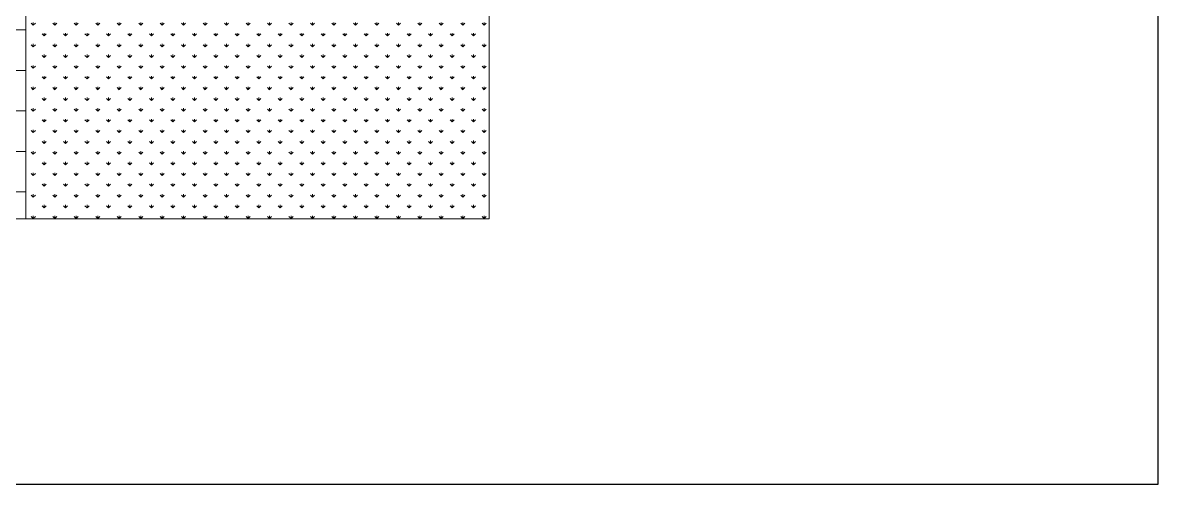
# Model space of a CAD drawing. Header units: millimetres. Extents: x 828494 to 5219521, y -272453 to 431064.
# Drawn here: x 2714523 to 2725742, y 168799 to 173357 of the extents above; entities that cross this region are included whole.
import ezdxf

# ---------------------------------------------------------------- set-up
doc = ezdxf.new("R2010")
doc.units = ezdxf.units.MM
doc.header["$LTSCALE"] = 5
doc.header["$MEASUREMENT"] = 0
doc.layers.add('Area-Mobius', color=31, linetype='Continuous', lineweight=9)
doc.layers.add('Hatch-Deck-Mobius', color=7, linetype='Continuous', lineweight=15, true_color=0xabbc76)
doc.layers.add('Hatch-wooden-Mobius', color=7, linetype='Continuous', lineweight=5, true_color=0x645002)

msp = doc.modelspace()

# ---------------------------------------------------------------- hatches: boundary and pattern name
at = {"layer": 'Hatch-Deck-Mobius'}
h = msp.add_hatch(dxfattribs=at)
h.set_pattern_fill('GRASS', color=256, scale=150, style=0)
h.set_pattern_definition([(90, (2662443.5, 200485.44), (-106.06602, 106.06602), [28.125, -184.00703]), (45, (2662443.5, 200485.44), (-106.066, 106.066), [28.125, -121.875]), (135, (2662443.5, 200485.44), (-106.066, -106.066), [28.125, -121.875])])
h.paths.add_polyline_path([(2714554.7, 173708), (2719131.9, 173708), (2719131.9, 171421.5), (2714554.7, 171421.5)])
at = {"layer": 'Hatch-wooden-Mobius'}
h = msp.add_hatch(dxfattribs=at)
h.set_pattern_fill('AR-B816', color=256, scale=50, style=0)
h.set_pattern_definition([(0, (2662443.5, 200485.44), (0, 400), []), (90, (2662443.5, 200485.44), (-400, 400), [400, -400])])
h.paths.add_polyline_path([(2709977.6, 173708), (2714554.7, 173708), (2714554.7, 171421.5), (2709977.6, 171421.5)])

# ---------------------------------------------------------------- linework, layer by layer
msp.add_lwpolyline([(2678439.6, 168798.9), (2725741.7, 168798.9), (2725741.7, 182791.3), (2678439.6, 182791.3)], close=True)
at = {"layer": 'Area-Mobius'}
for points in [[(2709977.6, 173708), (2714554.7, 173708), (2714554.7, 171421.5), (2709977.6, 171421.5)], [(2714554.7, 173708), (2719131.9, 173708), (2719131.9, 171421.5), (2714554.7, 171421.5)]]:
    msp.add_lwpolyline(points, close=True, dxfattribs=at)

doc.saveas('drawing.dxf')
